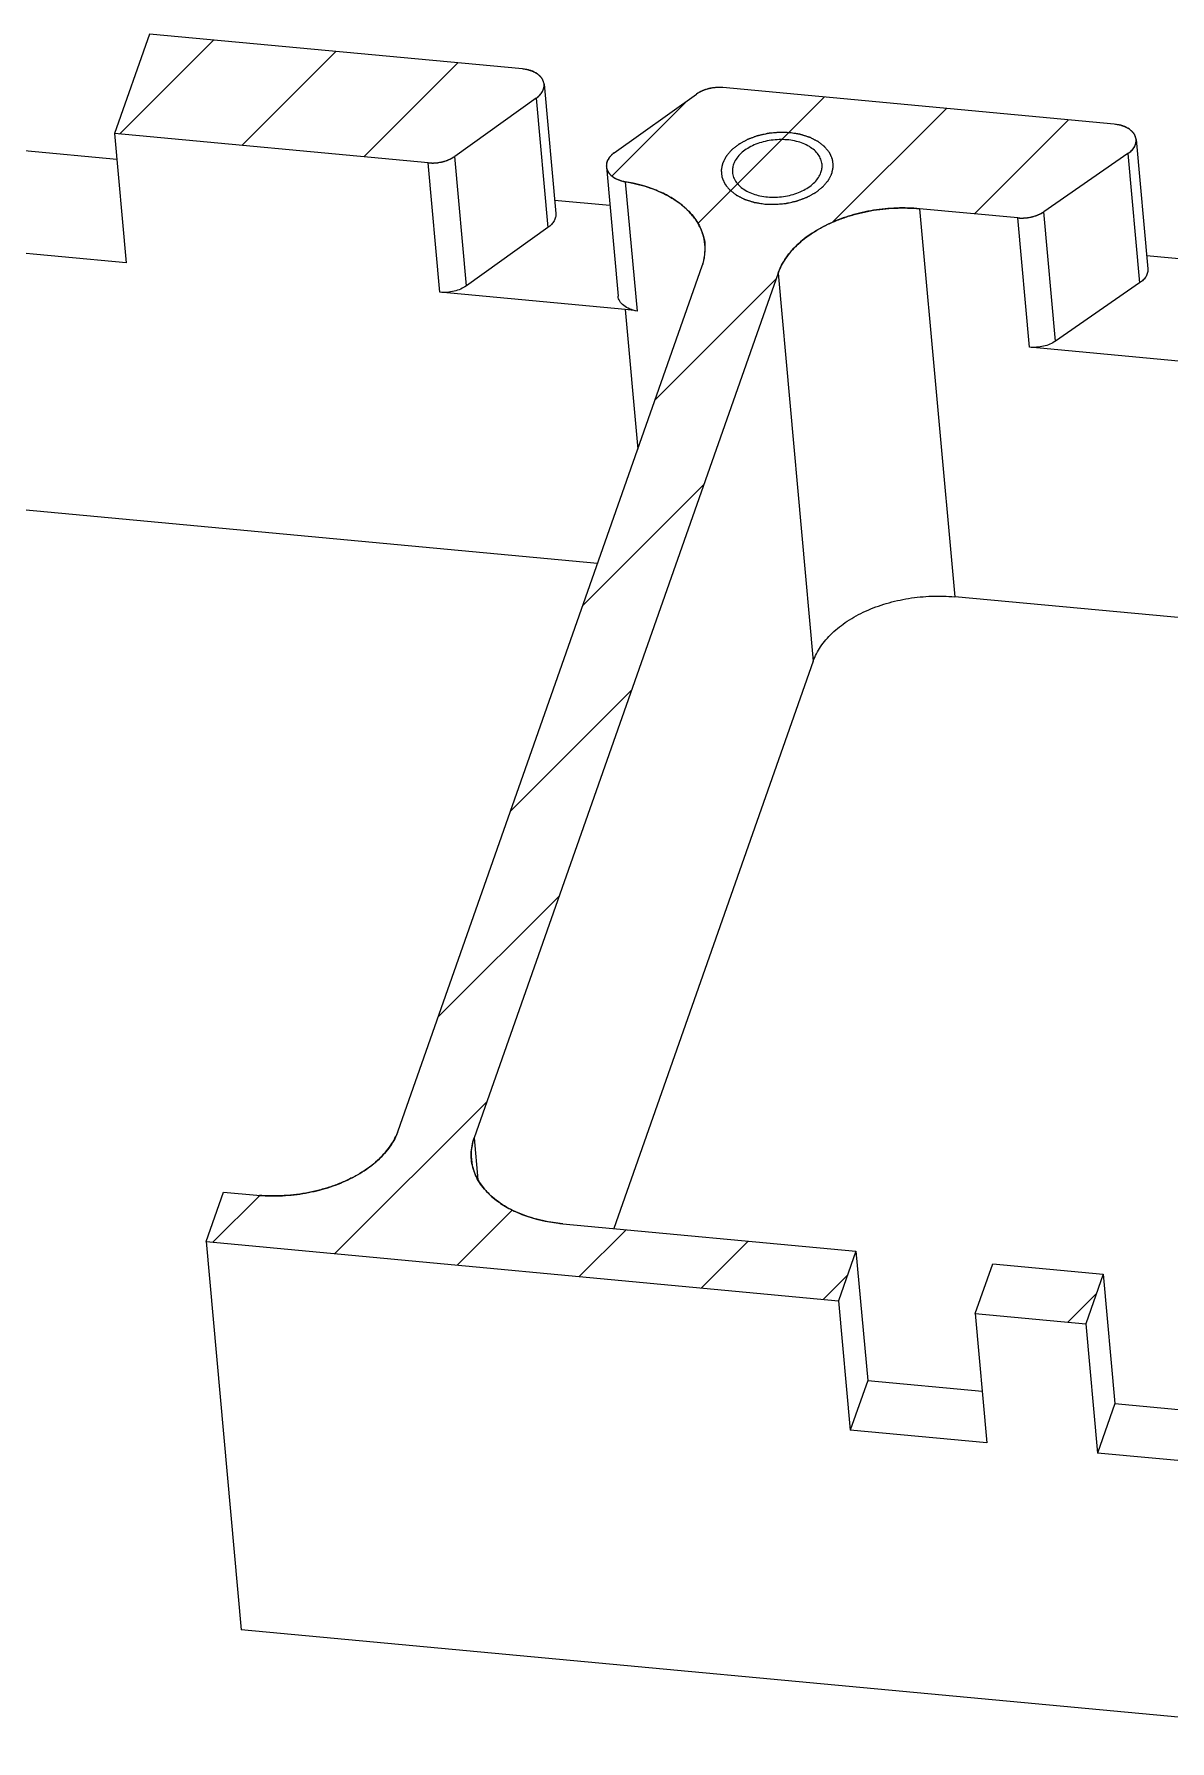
# Model space of a CAD drawing. Header units: millimetres. Extents: x 0 to 420, y 0 to 297.
# Drawn here: x 357.62 to 367.72, y 105.16 to 120.35 of the extents above; entities that cross this region are included whole.
import ezdxf

# ---------------------------------------------------------------- set-up
doc = ezdxf.new("R2010")
doc.units = ezdxf.units.MM
doc.header["$LTSCALE"] = 23.1
doc.layers.get('0').update_dxf_attribs({"linetype": 'CONTINUOUS'})
for name, color, linetype in [('03_ALL_AXES', 7, 'CONTINUOUS'), ('09_ALL_ROUNDS', 7, 'CONTINUOUS'), ('11_ALL_COSMETICS', 7, 'CONTINUOUS'), ('20_ALL_FEATURES', 7, 'CONTINUOUS')]:
    doc.layers.add(name, color=color, linetype=linetype)

msp = doc.modelspace()

# ---------------------------------------------------------------- linework, layer by layer
at = {"color": 4}
for points in [[(364.343, 119.47), (364.335, 119.47), (364.319, 119.471), (364.299, 119.471), (364.283, 119.472), (364.271, 119.472), (364.26, 119.472), (364.253, 119.473), (364.249, 119.473), (364.246, 119.473), (364.243, 119.473), (364.239, 119.472), (364.232, 119.471), (364.218, 119.47), (364.198, 119.468), (364.178, 119.466), (364.163, 119.465), (364.156, 119.464), (364.152, 119.464), (364.149, 119.464), (364.146, 119.463), (364.142, 119.462), (364.136, 119.46), (364.122, 119.457), (364.106, 119.454), (364.091, 119.45), (364.079, 119.447), (364.069, 119.445), (364.062, 119.444), (364.058, 119.443), (364.055, 119.442), (364.053, 119.441), (364.049, 119.44), (364.042, 119.437), (364.033, 119.434), (364.022, 119.43), (364.011, 119.426), (364, 119.422), (363.989, 119.417), (363.979, 119.414), (363.973, 119.412), (363.969, 119.41), (363.966, 119.409), (363.964, 119.408), (363.961, 119.406), (363.955, 119.403), (363.947, 119.399), (363.938, 119.393), (363.928, 119.388), (363.918, 119.383), (363.909, 119.378), (363.901, 119.373), (363.895, 119.37), (363.892, 119.368), (363.889, 119.367), (363.888, 119.365), (363.885, 119.363), (363.88, 119.36), (363.873, 119.354), (363.865, 119.348), (363.857, 119.342), (363.849, 119.335), (363.841, 119.329), (363.835, 119.324), (363.83, 119.32), (363.828, 119.318), (363.825, 119.317), (363.824, 119.315), (363.822, 119.312), (363.818, 119.308), (363.813, 119.302), (363.807, 119.295), (363.801, 119.288), (363.795, 119.281), (363.789, 119.274), (363.784, 119.268), (363.78, 119.264), (363.778, 119.262), (363.777, 119.26), (363.776, 119.258), (363.775, 119.255), (363.772, 119.251), (363.769, 119.245), (363.765, 119.237), (363.761, 119.229), (363.757, 119.221), (363.754, 119.215), (363.751, 119.21), (363.749, 119.206), (363.748, 119.203), (363.746, 119.2), (363.745, 119.198), (363.745, 119.196), (363.744, 119.194), (363.744, 119.19), (363.743, 119.186), (363.742, 119.181), (363.741, 119.175), (363.739, 119.167), (363.738, 119.159), (363.736, 119.153), (363.735, 119.147), (363.734, 119.143), (363.734, 119.14), (363.733, 119.138), (363.733, 119.136), (363.733, 119.134), (363.733, 119.131), (363.734, 119.128), (363.734, 119.124), (363.735, 119.119), (363.735, 119.112), (363.736, 119.105), (363.737, 119.097), (363.738, 119.091), (363.738, 119.085), (363.739, 119.082), (363.739, 119.078), (363.739, 119.076), (363.739, 119.074), (363.74, 119.072), (363.741, 119.07), (363.743, 119.066), (363.744, 119.063), (363.746, 119.058), (363.749, 119.052), (363.752, 119.044), (363.755, 119.037), (363.758, 119.031), (363.76, 119.026), (363.762, 119.022), (363.763, 119.019), (363.764, 119.017), (363.765, 119.015), (363.766, 119.013), (363.768, 119.011), (363.77, 119.008), (363.773, 119.005), (363.777, 119), (363.781, 118.995), (363.787, 118.988), (363.792, 118.981), (363.798, 118.974), (363.802, 118.968), (363.806, 118.964), (363.808, 118.962), (363.809, 118.96), (363.811, 118.959), (363.813, 118.957), (363.818, 118.954), (363.824, 118.949), (363.831, 118.943), (363.839, 118.937), (363.846, 118.932), (363.853, 118.926), (363.86, 118.921), (363.864, 118.918), (363.867, 118.916), (363.868, 118.914), (363.871, 118.913), (363.874, 118.912), (363.879, 118.909), (363.887, 118.905), (363.896, 118.9), (363.905, 118.896), (363.914, 118.891), (363.923, 118.887), (363.931, 118.883), (363.936, 118.88), (363.939, 118.878), (363.942, 118.877), (363.944, 118.876), (363.948, 118.875), (363.954, 118.873), (363.963, 118.871), (363.973, 118.867), (363.984, 118.864), (363.994, 118.861), (364.005, 118.857), (364.014, 118.855), (364.02, 118.853), (364.023, 118.852), (364.026, 118.851), (364.029, 118.85), (364.033, 118.85), (364.04, 118.848), (364.05, 118.847), (364.061, 118.845), (364.077, 118.842), (364.097, 118.839), (364.112, 118.837), (364.12, 118.835)], [(364.12, 118.835), (364.128, 118.835), (364.144, 118.835), (364.164, 118.834), (364.18, 118.834), (364.192, 118.833), (364.202, 118.833), (364.21, 118.833), (364.214, 118.833), (364.217, 118.833), (364.22, 118.833), (364.224, 118.833), (364.231, 118.834), (364.245, 118.835), (364.265, 118.837), (364.285, 118.839), (364.3, 118.841), (364.307, 118.841), (364.311, 118.842), (364.314, 118.842), (364.317, 118.843), (364.321, 118.844), (364.327, 118.845), (364.341, 118.848), (364.357, 118.852), (364.372, 118.855), (364.384, 118.858), (364.394, 118.86), (364.401, 118.862), (364.405, 118.863), (364.408, 118.863), (364.41, 118.864), (364.414, 118.866), (364.421, 118.868), (364.43, 118.872), (364.441, 118.876), (364.452, 118.88), (364.463, 118.884), (364.474, 118.888), (364.483, 118.892), (364.49, 118.894), (364.494, 118.895), (364.497, 118.896), (364.499, 118.898), (364.502, 118.899), (364.508, 118.902), (364.516, 118.907), (364.525, 118.912), (364.535, 118.917), (364.545, 118.923), (364.554, 118.928), (364.562, 118.932), (364.568, 118.935), (364.571, 118.937), (364.574, 118.938), (364.575, 118.94), (364.578, 118.942), (364.583, 118.946), (364.589, 118.951), (364.597, 118.957), (364.605, 118.964), (364.613, 118.97), (364.621, 118.976), (364.628, 118.982), (364.633, 118.985), (364.635, 118.987), (364.638, 118.989), (364.639, 118.991), (364.641, 118.993), (364.645, 118.997), (364.65, 119.003), (364.656, 119.01), (364.662, 119.017), (364.668, 119.024), (364.674, 119.031), (364.679, 119.037), (364.683, 119.041), (364.684, 119.044), (364.686, 119.046), (364.687, 119.048), (364.688, 119.05), (364.691, 119.055), (364.694, 119.061), (364.698, 119.069), (364.702, 119.076), (364.706, 119.084), (364.709, 119.091), (364.712, 119.096), (364.714, 119.1), (364.715, 119.103), (364.717, 119.105), (364.718, 119.107), (364.718, 119.109), (364.719, 119.112), (364.719, 119.115), (364.72, 119.119), (364.721, 119.124), (364.722, 119.131), (364.724, 119.139), (364.725, 119.146), (364.727, 119.153), (364.728, 119.158), (364.728, 119.162), (364.729, 119.165), (364.73, 119.168), (364.73, 119.17), (364.73, 119.172), (364.73, 119.174), (364.729, 119.178), (364.729, 119.181), (364.728, 119.187), (364.728, 119.193), (364.727, 119.201), (364.726, 119.209), (364.725, 119.215), (364.725, 119.22), (364.724, 119.224), (364.724, 119.227), (364.724, 119.23), (364.724, 119.232), (364.723, 119.234), (364.722, 119.236), (364.72, 119.239), (364.719, 119.243), (364.717, 119.248), (364.714, 119.254), (364.711, 119.261), (364.708, 119.269), (364.705, 119.275), (364.703, 119.28), (364.701, 119.283), (364.7, 119.286), (364.699, 119.289), (364.698, 119.291), (364.697, 119.292), (364.695, 119.295), (364.693, 119.297), (364.69, 119.301), (364.686, 119.305), (364.682, 119.311), (364.676, 119.318), (364.671, 119.325), (364.665, 119.331), (364.66, 119.337), (364.657, 119.341), (364.655, 119.343), (364.654, 119.345), (364.652, 119.346), (364.65, 119.348), (364.645, 119.352), (364.639, 119.357), (364.632, 119.362), (364.624, 119.368), (364.617, 119.374), (364.609, 119.38), (364.603, 119.384), (364.599, 119.388), (364.596, 119.39), (364.595, 119.391), (364.592, 119.392), (364.589, 119.394), (364.584, 119.397), (364.576, 119.4), (364.567, 119.405), (364.558, 119.41), (364.549, 119.414), (364.54, 119.419), (364.532, 119.423), (364.527, 119.426), (364.523, 119.427), (364.521, 119.428), (364.519, 119.429), (364.515, 119.43), (364.509, 119.432), (364.5, 119.435), (364.49, 119.438), (364.479, 119.442), (364.468, 119.445), (364.458, 119.448), (364.449, 119.451), (364.443, 119.453), (364.439, 119.454), (364.437, 119.455), (364.434, 119.455), (364.43, 119.456), (364.423, 119.457), (364.413, 119.459), (364.402, 119.461), (364.386, 119.463), (364.366, 119.466), (364.351, 119.469), (364.343, 119.47)]]:
    msp.add_open_spline(points, degree=3, knots=[0, 0, 0, 0, 0.015625, 0.03125, 0.039062, 0.046875, 0.054688, 0.058594, 0.060547, 0.0625, 0.064453, 0.066406, 0.070312, 0.078125, 0.09375, 0.109375, 0.117188, 0.121094, 0.123047, 0.125, 0.126953, 0.128906, 0.132812, 0.140625, 0.15625, 0.164062, 0.171875, 0.179688, 0.183594, 0.185547, 0.1875, 0.189453, 0.191406, 0.195312, 0.203125, 0.210938, 0.21875, 0.226562, 0.234375, 0.242188, 0.246094, 0.248047, 0.25, 0.251953, 0.253906, 0.257812, 0.265625, 0.273438, 0.28125, 0.289062, 0.296875, 0.304688, 0.308594, 0.310547, 0.3125, 0.314453, 0.316406, 0.320312, 0.328125, 0.335938, 0.34375, 0.351562, 0.359375, 0.367188, 0.371094, 0.373047, 0.375, 0.376953, 0.378906, 0.382812, 0.390625, 0.398438, 0.40625, 0.414062, 0.421875, 0.429688, 0.433594, 0.435547, 0.4375, 0.439453, 0.441406, 0.445312, 0.453125, 0.460938, 0.46875, 0.476562, 0.484375, 0.488281, 0.492188, 0.496094, 0.498047, 0.5, 0.501953, 0.503906, 0.507812, 0.511719, 0.515625, 0.523438, 0.53125, 0.539062, 0.546875, 0.550781, 0.554688, 0.558594, 0.560547, 0.5625, 0.564453, 0.566406, 0.570312, 0.574219, 0.578125, 0.585938, 0.59375, 0.601562, 0.609375, 0.613281, 0.617188, 0.621094, 0.623047, 0.625, 0.626953, 0.628906, 0.632812, 0.636719, 0.640625, 0.648438, 0.65625, 0.664062, 0.671875, 0.675781, 0.679688, 0.683594, 0.685547, 0.6875, 0.689453, 0.691406, 0.695312, 0.699219, 0.703125, 0.710938, 0.71875, 0.726562, 0.734375, 0.742188, 0.746094, 0.748047, 0.75, 0.751953, 0.753906, 0.757812, 0.765625, 0.773438, 0.78125, 0.789062, 0.796875, 0.804688, 0.808594, 0.810547, 0.8125, 0.814453, 0.816406, 0.820312, 0.828125, 0.835938, 0.84375, 0.851562, 0.859375, 0.867188, 0.871094, 0.873047, 0.875, 0.876953, 0.878906, 0.882812, 0.890625, 0.898438, 0.90625, 0.914062, 0.921875, 0.929688, 0.933594, 0.935547, 0.9375, 0.939453, 0.941406, 0.945312, 0.953125, 0.960938, 0.96875, 0.984375, 1, 1, 1, 1], dxfattribs=at)
at = {"layer": '03_ALL_AXES', "color": 7}
for points, knots in [([(364.63, 119.189), (364.628, 119.204), (364.621, 119.235), (364.598, 119.277), (364.562, 119.316), (364.499, 119.361), (364.399, 119.4), (364.264, 119.414), (364.125, 119.399), (364.016, 119.36), (363.943, 119.316), (363.898, 119.278), (363.864, 119.236), (363.848, 119.205), (363.843, 119.189)], [0, 0, 0, 0, 0.047376, 0.096835, 0.149976, 0.207683, 0.336597, 0.479431, 0.626599, 0.767221, 0.832299, 0.892797, 0.948543, 1, 1, 1, 1]), ([(363.843, 119.189), (363.838, 119.177), (363.833, 119.153), (363.832, 119.129), (363.833, 119.117)], [0, 0, 0, 0, 0.50695, 1, 1, 1, 1]), ([(363.833, 119.117), (363.834, 119.102), (363.842, 119.071), (363.865, 119.028), (363.901, 118.99), (363.964, 118.944), (364.064, 118.906), (364.199, 118.891), (364.338, 118.907), (364.447, 118.945), (364.52, 118.99), (364.565, 119.028), (364.599, 119.07), (364.615, 119.101), (364.62, 119.116)], [0, 0, 0, 0, 0.047376, 0.096835, 0.149976, 0.207683, 0.336597, 0.479431, 0.626599, 0.767221, 0.832299, 0.892797, 0.948543, 1, 1, 1, 1]), ([(364.62, 119.116), (364.625, 119.128), (364.63, 119.152), (364.631, 119.177), (364.63, 119.189)], [0, 0, 0, 0, 0.50695, 1, 1, 1, 1])]:
    msp.add_open_spline(points, degree=3, knots=knots, dxfattribs=at)
at = {"layer": '09_ALL_ROUNDS', "color": 7}
for p, q in [((361.964, 120.038), (358.647, 120.347)), ((362.158, 119.902), (362.262, 118.75)), ((367.23, 119.546), (363.748, 119.871)), ((362.088, 119.778), (361.362, 119.259)), ((362.781, 119.291), (363.513, 119.814)), ((361.127, 119.202), (358.336, 119.462)), ((367.424, 119.41), (367.528, 118.259)), ((367.351, 119.284), (366.604, 118.767)), ((362.712, 119.167), (362.816, 118.016)), ((362.251, 118.869), (362.743, 118.824)), ((366.372, 118.712), (365.498, 118.794)), ((362.192, 118.626), (361.466, 118.108)), ((367.517, 118.378), (368, 118.333)), ((362.879, 117.897), (361.231, 118.05)), ((367.455, 118.133), (366.708, 117.616)), ((368.266, 117.394), (366.476, 117.561))]:
    msp.add_line(p, q, dxfattribs=at)
at = {"layer": '09_ALL_ROUNDS', "color": 4}
for p, q in [((362.088, 119.778), (362.192, 118.626)), ((361.466, 118.108), (361.362, 119.259)), ((367.351, 119.284), (367.455, 118.133)), ((361.231, 118.05), (361.127, 119.202)), ((362.88, 119.034), (362.984, 117.883)), ((366.476, 117.561), (366.372, 118.712)), ((366.708, 117.616), (366.604, 118.767)), ((362.879, 117.897), (362.991, 116.655))]:
    msp.add_line(p, q, dxfattribs=at)
at = {"layer": '09_ALL_ROUNDS', "color": 7}
msp.add_arc((362.74, 116.401), 1.502, 80.6364, 84.6767, dxfattribs=at)
for points, knots in [([(362.158, 119.902), (362.157, 119.91), (362.153, 119.927), (362.141, 119.952), (362.123, 119.974), (362.09, 120.001), (362.037, 120.026), (361.989, 120.035), (361.964, 120.038)], [0, 0, 0, 0, 0.101091, 0.20583, 0.31716, 0.436935, 0.703004, 1, 1, 1, 1]), ([(362.088, 119.778), (362.099, 119.786), (362.12, 119.803), (362.143, 119.834), (362.157, 119.867), (362.159, 119.891), (362.158, 119.902)], [0, 0, 0, 0, 0.283433, 0.541182, 0.777025, 1, 1, 1, 1]), ([(363.748, 119.871), (363.706, 119.875), (363.642, 119.87), (363.564, 119.845), (363.529, 119.825), (363.513, 119.814)], [0, 0, 0, 0, 0.516253, 0.766862, 1, 1, 1, 1]), ([(367.424, 119.41), (367.423, 119.419), (367.419, 119.436), (367.407, 119.46), (367.389, 119.482), (367.356, 119.509), (367.303, 119.535), (367.256, 119.544), (367.23, 119.546)], [0, 0, 0, 0, 0.101091, 0.20583, 0.31716, 0.436935, 0.703004, 1, 1, 1, 1]), ([(367.351, 119.284), (367.363, 119.292), (367.384, 119.31), (367.409, 119.341), (367.423, 119.375), (367.425, 119.399), (367.424, 119.41)], [0, 0, 0, 0, 0.284253, 0.542314, 0.777822, 1, 1, 1, 1]), ([(361.127, 119.202), (361.169, 119.198), (361.233, 119.202), (361.311, 119.228), (361.346, 119.248), (361.362, 119.259)], [0, 0, 0, 0, 0.516253, 0.766862, 1, 1, 1, 1]), ([(362.781, 119.291), (362.77, 119.283), (362.75, 119.266), (362.726, 119.235), (362.712, 119.201), (362.711, 119.178), (362.712, 119.167)], [0, 0, 0, 0, 0.283433, 0.541182, 0.777025, 1, 1, 1, 1]), ([(362.712, 119.167), (362.712, 119.159), (362.716, 119.144), (362.73, 119.113), (362.762, 119.078), (362.816, 119.049), (362.858, 119.038), (362.88, 119.034)], [0, 0, 0, 0, 0.103105, 0.209377, 0.440179, 0.704446, 1, 1, 1, 1]), ([(363.588, 118.475), (363.585, 118.508), (363.571, 118.574), (363.527, 118.669), (363.462, 118.756), (363.376, 118.835), (363.273, 118.904), (363.11, 118.982), (362.974, 119.019), (362.88, 119.034)], [0, 0, 0, 0, 0.102939, 0.20904, 0.32094, 0.440437, 0.568413, 0.704921, 1, 1, 1, 1]), ([(362.262, 118.75), (362.263, 118.739), (362.261, 118.716), (362.247, 118.683), (362.224, 118.652), (362.203, 118.634), (362.192, 118.626)], [0, 0, 0, 0, 0.222975, 0.458818, 0.716567, 1, 1, 1, 1]), ([(366.372, 118.712), (366.413, 118.708), (366.476, 118.713), (366.553, 118.738), (366.588, 118.756), (366.604, 118.767)], [0, 0, 0, 0, 0.515365, 0.766066, 1, 1, 1, 1]), ([(363.564, 118.284), (363.574, 118.315), (363.59, 118.378), (363.591, 118.443), (363.588, 118.475)], [0, 0, 0, 0, 0.506946, 1, 1, 1, 1]), ([(367.528, 118.259), (367.529, 118.248), (367.527, 118.224), (367.513, 118.19), (367.488, 118.159), (367.467, 118.141), (367.455, 118.133)], [0, 0, 0, 0, 0.222178, 0.457686, 0.715747, 1, 1, 1, 1]), ([(361.466, 118.108), (361.45, 118.096), (361.415, 118.077), (361.337, 118.051), (361.273, 118.046), (361.231, 118.05)], [0, 0, 0, 0, 0.233138, 0.483747, 1, 1, 1, 1]), ([(362.984, 117.883), (362.962, 117.887), (362.92, 117.898), (362.866, 117.927), (362.834, 117.962), (362.82, 117.992), (362.816, 118.008), (362.816, 118.016)], [0, 0, 0, 0, 0.295554, 0.559821, 0.790623, 0.896895, 1, 1, 1, 1]), ([(366.708, 117.616), (366.692, 117.605), (366.657, 117.586), (366.58, 117.562), (366.517, 117.557), (366.476, 117.561)], [0, 0, 0, 0, 0.233934, 0.484635, 1, 1, 1, 1])]:
    msp.add_open_spline(points, degree=3, knots=knots, dxfattribs=at)
at = {"layer": '11_ALL_COSMETICS', "color": 7}
for p, q in [((358.647, 120.347), (358.336, 119.462)), ((361.964, 120.038), (358.647, 120.347)), ((362.158, 119.902), (362.157, 119.908)), ((362.158, 119.902), (362.158, 119.902)), ((362.158, 119.896), (362.158, 119.902)), ((363.748, 119.871), (363.74, 119.872)), ((367.23, 119.546), (363.748, 119.871)), ((362.088, 119.778), (361.362, 119.259)), ((362.781, 119.291), (363.513, 119.814)), ((363.519, 119.818), (363.513, 119.814)), ((361.127, 119.202), (358.336, 119.462)), ((367.423, 119.413), (367.423, 119.415)), ((367.424, 119.41), (367.423, 119.413)), ((367.424, 119.403), (367.424, 119.41)), ((367.351, 119.284), (366.604, 118.767)), ((362.711, 119.174), (362.712, 119.168)), ((362.712, 119.168), (362.712, 119.167)), ((362.712, 119.167), (362.712, 119.163)), ((366.372, 118.712), (365.498, 118.794)), ((363.59, 118.425), (363.59, 118.425)), ((360.86, 110.587), (363.564, 118.284)), ((364.239, 118.221), (361.535, 110.524)), ((361.511, 110.331), (361.511, 110.331)), ((359.15, 109.602), (359.305, 110.043)), ((359.305, 110.043), (359.601, 110.015)), ((362.324, 109.761), (364.932, 109.517)), ((359.15, 109.602), (364.777, 109.076)), ((364.932, 109.517), (364.777, 109.076)), ((365.993, 108.963), (366.148, 109.404)), ((366.148, 109.404), (367.131, 109.312)), ((367.131, 109.312), (366.976, 108.871)), ((365.993, 108.963), (366.976, 108.871))]:
    msp.add_line(p, q, dxfattribs=at)
at = {"layer": '11_ALL_COSMETICS', "color": 4}
for p, q in [((358.381, 119.458), (359.218, 120.294)), ((359.468, 119.356), (360.304, 120.193)), ((360.554, 119.255), (361.391, 120.091)), ((362.76, 119.084), (363.43, 119.755)), ((363.526, 118.663), (364.65, 119.787)), ((364.724, 118.673), (365.737, 119.686)), ((365.987, 118.748), (366.823, 119.584)), ((363.146, 117.094), (364.222, 118.17)), ((362.502, 115.263), (363.578, 116.339)), ((361.859, 113.432), (362.935, 114.508)), ((361.216, 111.601), (362.291, 112.677)), ((360.297, 109.495), (361.648, 110.845)), ((359.211, 109.596), (359.628, 110.013)), ((361.384, 109.393), (361.874, 109.883)), ((362.47, 109.292), (362.887, 109.708)), ((363.557, 109.19), (363.974, 109.607)), ((364.644, 109.089), (364.857, 109.302)), ((366.817, 108.886), (367.071, 109.14))]:
    msp.add_line(p, q, dxfattribs=at)
at = {"layer": '11_ALL_COSMETICS', "color": 7}
for centre, radius, start, end in [((363.163, 118.436), 0.428, 3.9, 5.6227), ((363.109, 118.445), 0.483, 343.3391, 344.727), ((363.114, 118.443), 0.477, 344.7282, 345.5321), ((363.119, 118.442), 0.472, 345.5312, 346.8146), ((363.124, 118.441), 0.466, 346.8154, 347.6885), ((363.129, 118.44), 0.462, 347.6878, 348.9359), ((363.134, 118.439), 0.457, 348.9365, 349.8435), ((363.137, 118.438), 0.453, 349.8431, 351.1066), ((363.141, 118.438), 0.449, 351.1071, 352.0028), ((363.144, 118.437), 0.446, 352.0023, 353.3294), ((363.147, 118.437), 0.443, 353.33, 354.1817), ((363.15, 118.437), 0.44, 354.1811, 355.6427), ((363.162, 118.436), 0.428, 3.0334, 3.9001), ((363.156, 118.436), 0.434, 356.3758, 358.5191), ((363.153, 118.436), 0.437, 355.6434, 356.3774), ((363.162, 118.436), 0.429, 1.5316, 3.0332), ((363.161, 118.436), 0.429, 0.8038, 1.5318), ((363.159, 118.436), 0.431, 358.584, 0.8029), ((363.096, 118.449), 0.496, 340.6461, 342.6679), ((363.103, 118.446), 0.488, 342.6715, 343.3404), ((360.379, 110.756), 0.509, 338.6331, 340.6378), ((361.936, 110.373), 0.428, 185.1647, 185.5148), ((359.745, 111.555), 1.547, 264.6688, 265.6245), ((362.466, 111.282), 1.527, 263.7049, 264.6686)]:
    msp.add_arc(centre, radius, start, end, dxfattribs=at)
for points, knots in [([(362.157, 119.908), (362.156, 119.912), (362.154, 119.918), (362.151, 119.926), (362.149, 119.931), (362.148, 119.935), (362.147, 119.937), (362.147, 119.939), (362.146, 119.941), (362.143, 119.944), (362.14, 119.949), (362.136, 119.955), (362.132, 119.96), (362.129, 119.965), (362.127, 119.968), (362.125, 119.97), (362.123, 119.971), (362.121, 119.973), (362.116, 119.978), (362.109, 119.983), (362.103, 119.989), (362.099, 119.992), (362.097, 119.993), (362.096, 119.995), (362.094, 119.995), (362.092, 119.997), (362.088, 119.999), (362.079, 120.003), (362.071, 120.008), (362.064, 120.012), (362.061, 120.013), (362.058, 120.015), (362.056, 120.016), (362.051, 120.017), (362.044, 120.02), (362.036, 120.022), (362.027, 120.025), (362.021, 120.027), (362.016, 120.029), (362.013, 120.03), (362.01, 120.03), (362.006, 120.031), (361.997, 120.032), (361.983, 120.035), (361.971, 120.037), (361.964, 120.038)], [0, 0, 0, 0, 0.0625, 0.09375, 0.125, 0.140625, 0.15625, 0.164062, 0.171875, 0.1875, 0.21875, 0.25, 0.28125, 0.3125, 0.328125, 0.335938, 0.34375, 0.359375, 0.375, 0.4375, 0.46875, 0.484375, 0.492188, 0.5, 0.507812, 0.515625, 0.53125, 0.5625, 0.625, 0.640625, 0.65625, 0.664062, 0.671875, 0.6875, 0.71875, 0.75, 0.78125, 0.8125, 0.828125, 0.835938, 0.84375, 0.859375, 0.875, 0.9375, 1, 1, 1, 1]), ([(362.088, 119.778), (362.09, 119.78), (362.096, 119.784), (362.102, 119.789), (362.107, 119.793), (362.109, 119.795), (362.112, 119.798), (362.116, 119.803), (362.121, 119.807), (362.124, 119.81), (362.126, 119.812), (362.128, 119.815), (362.131, 119.819), (362.134, 119.824), (362.138, 119.829), (362.139, 119.831), (362.141, 119.833), (362.142, 119.835), (362.143, 119.838), (362.145, 119.842), (362.148, 119.847), (362.15, 119.852), (362.151, 119.854), (362.152, 119.857), (362.153, 119.86), (362.154, 119.864), (362.155, 119.868), (362.156, 119.872), (362.156, 119.874), (362.157, 119.877), (362.157, 119.882), (362.157, 119.888), (362.158, 119.894), (362.158, 119.896)], [0, 0, 0, 0, 0.0625, 0.125, 0.15625, 0.171875, 0.1875, 0.25, 0.28125, 0.3125, 0.328125, 0.34375, 0.375, 0.4375, 0.46875, 0.484375, 0.5, 0.515625, 0.53125, 0.5625, 0.625, 0.65625, 0.671875, 0.6875, 0.71875, 0.75, 0.78125, 0.8125, 0.828125, 0.84375, 0.875, 0.9375, 1, 1, 1, 1]), ([(363.74, 119.872), (363.735, 119.872), (363.725, 119.872), (363.713, 119.872), (363.704, 119.873), (363.699, 119.873), (363.694, 119.872), (363.688, 119.872), (363.681, 119.871), (363.673, 119.87), (363.667, 119.87), (363.662, 119.869), (363.657, 119.869), (363.648, 119.867), (363.639, 119.865), (363.63, 119.864), (363.625, 119.863), (363.621, 119.862), (363.618, 119.861), (363.613, 119.859), (363.605, 119.857), (363.596, 119.854), (363.588, 119.852), (363.583, 119.85), (363.579, 119.848), (363.573, 119.846), (363.567, 119.843), (363.56, 119.841), (363.555, 119.838), (363.551, 119.836), (363.547, 119.834), (363.54, 119.83), (363.53, 119.825), (363.523, 119.82), (363.519, 119.818)], [0, 0, 0, 0, 0.0625, 0.125, 0.15625, 0.171875, 0.1875, 0.21875, 0.25, 0.28125, 0.3125, 0.328125, 0.34375, 0.375, 0.4375, 0.46875, 0.484375, 0.5, 0.515625, 0.53125, 0.5625, 0.625, 0.65625, 0.671875, 0.6875, 0.71875, 0.75, 0.78125, 0.8125, 0.828125, 0.84375, 0.875, 0.9375, 1, 1, 1, 1]), ([(367.423, 119.415), (367.422, 119.419), (367.42, 119.425), (367.418, 119.433), (367.416, 119.438), (367.415, 119.442), (367.414, 119.445), (367.413, 119.447), (367.413, 119.448), (367.412, 119.45), (367.41, 119.452), (367.407, 119.456), (367.403, 119.462), (367.399, 119.468), (367.396, 119.472), (367.394, 119.475), (367.392, 119.477), (367.39, 119.479), (367.388, 119.481), (367.382, 119.486), (367.376, 119.491), (367.369, 119.497), (367.366, 119.5), (367.364, 119.501), (367.363, 119.503), (367.361, 119.504), (367.359, 119.505), (367.354, 119.507), (367.346, 119.512), (367.338, 119.516), (367.33, 119.52), (367.327, 119.522), (367.325, 119.523), (367.322, 119.524), (367.318, 119.526), (367.311, 119.528), (367.302, 119.531), (367.294, 119.533), (367.287, 119.536), (367.282, 119.537), (367.279, 119.538), (367.276, 119.539), (367.272, 119.539), (367.263, 119.541), (367.249, 119.543), (367.237, 119.545), (367.23, 119.546)], [0, 0, 0, 0, 0.0625, 0.09375, 0.125, 0.140625, 0.15625, 0.164062, 0.171875, 0.179688, 0.1875, 0.21875, 0.25, 0.28125, 0.3125, 0.328125, 0.335938, 0.34375, 0.359375, 0.375, 0.4375, 0.46875, 0.484375, 0.492188, 0.5, 0.507812, 0.515625, 0.53125, 0.5625, 0.625, 0.640625, 0.65625, 0.664062, 0.671875, 0.6875, 0.71875, 0.75, 0.78125, 0.8125, 0.828125, 0.835938, 0.84375, 0.859375, 0.875, 0.9375, 1, 1, 1, 1]), ([(367.351, 119.284), (367.353, 119.286), (367.359, 119.29), (367.366, 119.296), (367.371, 119.299), (367.373, 119.301), (367.377, 119.305), (367.382, 119.31), (367.387, 119.315), (367.39, 119.319), (367.392, 119.321), (367.395, 119.326), (367.399, 119.331), (367.402, 119.335), (367.404, 119.337), (367.406, 119.339), (367.406, 119.341), (367.408, 119.344), (367.41, 119.348), (367.413, 119.353), (367.415, 119.358), (367.416, 119.361), (367.417, 119.363), (367.418, 119.367), (367.419, 119.37), (367.42, 119.374), (367.421, 119.378), (367.422, 119.38), (367.422, 119.383), (367.423, 119.388), (367.423, 119.395), (367.424, 119.4), (367.424, 119.403)], [0, 0, 0, 0, 0.0625, 0.125, 0.15625, 0.171875, 0.1875, 0.25, 0.3125, 0.328125, 0.34375, 0.375, 0.4375, 0.46875, 0.484375, 0.5, 0.515625, 0.53125, 0.5625, 0.625, 0.65625, 0.671875, 0.6875, 0.71875, 0.75, 0.78125, 0.8125, 0.828125, 0.84375, 0.875, 0.9375, 1, 1, 1, 1]), ([(361.127, 119.202), (361.132, 119.201), (361.143, 119.201), (361.156, 119.201), (361.165, 119.2), (361.17, 119.2), (361.176, 119.201), (361.182, 119.201), (361.19, 119.202), (361.198, 119.202), (361.205, 119.203), (361.21, 119.203), (361.216, 119.204), (361.225, 119.206), (361.235, 119.208), (361.244, 119.209), (361.25, 119.21), (361.253, 119.211), (361.257, 119.212), (361.262, 119.214), (361.271, 119.216), (361.281, 119.219), (361.289, 119.222), (361.294, 119.223), (361.299, 119.226), (361.305, 119.228), (361.311, 119.231), (361.318, 119.234), (361.324, 119.237), (361.328, 119.239), (361.332, 119.24), (361.335, 119.242), (361.341, 119.246), (361.35, 119.251), (361.358, 119.256), (361.362, 119.259)], [0, 0, 0, 0, 0.0625, 0.125, 0.15625, 0.171875, 0.1875, 0.21875, 0.25, 0.28125, 0.3125, 0.328125, 0.34375, 0.375, 0.4375, 0.46875, 0.484375, 0.5, 0.515625, 0.53125, 0.5625, 0.625, 0.65625, 0.671875, 0.6875, 0.71875, 0.75, 0.78125, 0.8125, 0.828125, 0.84375, 0.859375, 0.875, 0.9375, 1, 1, 1, 1]), ([(362.781, 119.291), (362.779, 119.289), (362.774, 119.285), (362.767, 119.28), (362.763, 119.276), (362.76, 119.274), (362.757, 119.27), (362.752, 119.265), (362.747, 119.26), (362.744, 119.257), (362.742, 119.254), (362.739, 119.25), (362.735, 119.245), (362.732, 119.241), (362.73, 119.238), (362.729, 119.236), (362.728, 119.234), (362.727, 119.232), (362.725, 119.228), (362.722, 119.222), (362.72, 119.218), (362.719, 119.216), (362.718, 119.212), (362.716, 119.207), (362.715, 119.202), (362.714, 119.199), (362.713, 119.196), (362.713, 119.194), (362.712, 119.189), (362.712, 119.182), (362.711, 119.177), (362.711, 119.174)], [0, 0, 0, 0, 0.0625, 0.125, 0.15625, 0.171875, 0.1875, 0.25, 0.3125, 0.328125, 0.34375, 0.375, 0.4375, 0.46875, 0.484375, 0.5, 0.515625, 0.53125, 0.5625, 0.625, 0.65625, 0.671875, 0.6875, 0.75, 0.78125, 0.8125, 0.828125, 0.84375, 0.875, 0.9375, 1, 1, 1, 1]), ([(362.712, 119.163), (362.713, 119.159), (362.715, 119.153), (362.717, 119.146), (362.718, 119.141), (362.719, 119.138), (362.72, 119.135), (362.721, 119.133), (362.722, 119.132), (362.724, 119.129), (362.726, 119.124), (362.73, 119.119), (362.733, 119.114), (362.736, 119.11), (362.738, 119.107), (362.739, 119.105), (362.74, 119.103), (362.742, 119.102), (362.747, 119.097), (362.753, 119.092), (362.758, 119.086), (362.761, 119.084), (362.763, 119.082), (362.764, 119.081), (362.766, 119.08), (362.768, 119.079), (362.771, 119.076), (362.778, 119.072), (362.786, 119.067), (362.792, 119.064), (362.794, 119.062), (362.796, 119.061), (362.799, 119.06), (362.803, 119.058), (362.809, 119.056), (362.816, 119.053), (362.824, 119.05), (362.83, 119.047), (362.834, 119.045), (362.837, 119.045), (362.839, 119.044), (362.843, 119.043), (362.851, 119.041), (362.863, 119.038), (362.874, 119.036), (362.88, 119.034)], [0, 0, 0, 0, 0.0625, 0.09375, 0.125, 0.140625, 0.15625, 0.164062, 0.171875, 0.1875, 0.21875, 0.25, 0.28125, 0.3125, 0.328125, 0.335938, 0.34375, 0.359375, 0.375, 0.4375, 0.46875, 0.484375, 0.492188, 0.5, 0.507812, 0.515625, 0.53125, 0.5625, 0.625, 0.640625, 0.65625, 0.664062, 0.671875, 0.6875, 0.71875, 0.75, 0.78125, 0.8125, 0.828125, 0.835938, 0.84375, 0.859375, 0.875, 0.9375, 1, 1, 1, 1]), ([(362.88, 119.034), (362.915, 119.028), (362.983, 119.015), (363.081, 118.987), (363.172, 118.952), (363.256, 118.912), (363.333, 118.865), (363.401, 118.813), (363.459, 118.757), (363.508, 118.696), (363.546, 118.632), (363.572, 118.565), (363.584, 118.513), (363.588, 118.484), (363.588, 118.478)], [0, 0, 0, 0, 0.089442, 0.178277, 0.267112, 0.355947, 0.444782, 0.533617, 0.622451, 0.711286, 0.800121, 0.888956, 0.977791, 1, 1, 1, 1]), ([(364.239, 118.221), (364.248, 118.245), (364.268, 118.291), (364.309, 118.358), (364.36, 118.424), (364.422, 118.485), (364.492, 118.543), (364.572, 118.596), (364.658, 118.645), (364.752, 118.687), (364.85, 118.723), (364.954, 118.753), (365.061, 118.776), (365.17, 118.792), (365.28, 118.8), (365.389, 118.801), (365.462, 118.797), (365.498, 118.794)], [0, 0, 0, 0, 0.066667, 0.133333, 0.2, 0.266667, 0.333333, 0.4, 0.466667, 0.533334, 0.6, 0.666667, 0.733334, 0.8, 0.866667, 0.933334, 1, 1, 1, 1]), ([(366.372, 118.712), (366.377, 118.712), (366.387, 118.711), (366.4, 118.711), (366.409, 118.711), (366.414, 118.711), (366.42, 118.711), (366.426, 118.711), (366.434, 118.712), (366.442, 118.713), (366.448, 118.713), (366.454, 118.713), (366.459, 118.714), (366.468, 118.716), (366.478, 118.718), (366.487, 118.719), (366.492, 118.72), (366.496, 118.721), (366.499, 118.722), (366.504, 118.723), (366.513, 118.726), (366.523, 118.729), (366.531, 118.731), (366.536, 118.733), (366.54, 118.735), (366.546, 118.737), (366.553, 118.74), (366.56, 118.743), (366.565, 118.745), (366.57, 118.747), (366.574, 118.749), (366.581, 118.754), (366.591, 118.76), (366.599, 118.765), (366.604, 118.767)], [0, 0, 0, 0, 0.0625, 0.125, 0.15625, 0.171875, 0.1875, 0.21875, 0.25, 0.28125, 0.3125, 0.328125, 0.34375, 0.375, 0.4375, 0.46875, 0.484375, 0.5, 0.515625, 0.53125, 0.5625, 0.625, 0.65625, 0.671875, 0.6875, 0.71875, 0.75, 0.78125, 0.8125, 0.828125, 0.84375, 0.875, 0.9375, 1, 1, 1, 1]), ([(360.853, 110.571), (360.846, 110.553), (360.828, 110.512), (360.79, 110.45), (360.739, 110.385), (360.677, 110.323), (360.607, 110.265), (360.527, 110.212), (360.441, 110.164), (360.347, 110.122), (360.249, 110.085), (360.145, 110.056), (360.038, 110.033), (359.929, 110.017), (359.819, 110.008), (359.718, 110.007), (359.654, 110.011), (359.627, 110.013)], [0, 0, 0, 0, 0.052389, 0.121252, 0.190116, 0.258979, 0.327842, 0.396705, 0.465568, 0.534432, 0.603295, 0.672158, 0.741021, 0.809884, 0.878748, 0.947611, 1, 1, 1, 1]), ([(361.511, 110.334), (361.509, 110.35), (361.508, 110.39), (361.515, 110.454), (361.527, 110.501), (361.535, 110.524)], [0, 0, 0, 0, 0.259786, 0.629893, 1, 1, 1, 1]), ([(362.299, 109.763), (362.272, 109.766), (362.21, 109.775), (362.116, 109.794), (362.018, 109.822), (361.927, 109.856), (361.843, 109.897), (361.766, 109.944), (361.698, 109.996), (361.64, 110.052), (361.591, 110.113), (361.553, 110.177), (361.527, 110.244), (361.515, 110.296), (361.511, 110.325), (361.511, 110.331)], [0, 0, 0, 0, 0.063341, 0.146599, 0.229858, 0.313117, 0.396375, 0.479634, 0.562892, 0.646151, 0.72941, 0.812668, 0.895927, 0.979185, 1, 1, 1, 1])]:
    msp.add_open_spline(points, degree=3, knots=knots, dxfattribs=at)
at = {"layer": '20_ALL_FEATURES', "color": 7}
for p, q in [((358.647, 120.347), (358.336, 119.462)), ((358.336, 119.462), (358.44, 118.311)), ((358.357, 119.233), (357.536, 119.31)), ((358.44, 118.311), (357.225, 118.424)), ((360.86, 110.587), (363.564, 118.284)), ((364.239, 118.221), (361.535, 110.524)), ((362.633, 115.636), (346.249, 117.166)), ((374.66, 114.514), (365.81, 115.34)), ((364.552, 114.768), (362.778, 109.718)), ((359.15, 109.602), (359.305, 110.043)), ((359.305, 110.043), (359.601, 110.015)), ((362.324, 109.761), (364.932, 109.517)), ((359.15, 109.602), (364.777, 109.076)), ((359.15, 109.602), (359.462, 106.148)), ((364.932, 109.517), (364.777, 109.076)), ((364.932, 109.517), (365.036, 108.366)), ((365.993, 108.963), (366.148, 109.404)), ((366.148, 109.404), (367.131, 109.312)), ((367.131, 109.312), (366.976, 108.871)), ((367.131, 109.312), (367.235, 108.161)), ((364.777, 109.076), (364.881, 107.925)), ((365.993, 108.963), (366.976, 108.871)), ((365.993, 108.963), (366.097, 107.812)), ((366.976, 108.871), (367.08, 107.72)), ((365.036, 108.366), (364.881, 107.925)), ((365.036, 108.366), (366.055, 108.271)), ((367.235, 108.161), (367.08, 107.72)), ((367.235, 108.161), (368.254, 108.066)), ((366.097, 107.812), (364.881, 107.925)), ((368.296, 107.606), (367.08, 107.72)), ((370.058, 105.159), (359.462, 106.148))]:
    msp.add_line(p, q, dxfattribs=at)
at = {"layer": '20_ALL_FEATURES', "color": 4}
for p, q in [((365.498, 118.794), (365.81, 115.34)), ((364.239, 118.221), (364.552, 114.768)), ((361.535, 110.524), (361.569, 110.151))]:
    msp.add_line(p, q, dxfattribs=at)
at = {"layer": '20_ALL_FEATURES', "color": 7}
for points, knots in [([(365.498, 118.794), (365.43, 118.8), (365.292, 118.804), (365.088, 118.784), (364.89, 118.739), (364.707, 118.671), (364.543, 118.583), (364.407, 118.477), (364.303, 118.357), (364.255, 118.267), (364.239, 118.221)], [0, 0, 0, 0, 0.138897, 0.279201, 0.417725, 0.551433, 0.677737, 0.794809, 0.901952, 1, 1, 1, 1]), ([(364.552, 114.768), (364.568, 114.813), (364.615, 114.903), (364.719, 115.023), (364.856, 115.129), (365.019, 115.218), (365.203, 115.285), (365.4, 115.33), (365.605, 115.35), (365.742, 115.346), (365.81, 115.34)], [0, 0, 0, 0, 0.098048, 0.205192, 0.322265, 0.448568, 0.582276, 0.720799, 0.861103, 1, 1, 1, 1]), ([(359.601, 110.015), (359.669, 110.009), (359.806, 110.005), (360.011, 110.025), (360.209, 110.07), (360.392, 110.137), (360.556, 110.226), (360.692, 110.332), (360.796, 110.452), (360.844, 110.542), (360.86, 110.587)], [0, 0, 0, 0, 0.138897, 0.279201, 0.417724, 0.551432, 0.677735, 0.794807, 0.901952, 1, 1, 1, 1]), ([(361.535, 110.524), (361.525, 110.494), (361.509, 110.431), (361.508, 110.366), (361.511, 110.334)], [0, 0, 0, 0, 0.50695, 1, 1, 1, 1]), ([(361.511, 110.334), (361.514, 110.298), (361.53, 110.225), (361.581, 110.123), (361.658, 110.03), (361.757, 109.947), (361.877, 109.877), (362.064, 109.801), (362.218, 109.771), (362.324, 109.761)], [0, 0, 0, 0, 0.101022, 0.205688, 0.316942, 0.436635, 0.565481, 0.703209, 1, 1, 1, 1])]:
    msp.add_open_spline(points, degree=3, knots=knots, dxfattribs=at)

doc.saveas('drawing.dxf')
